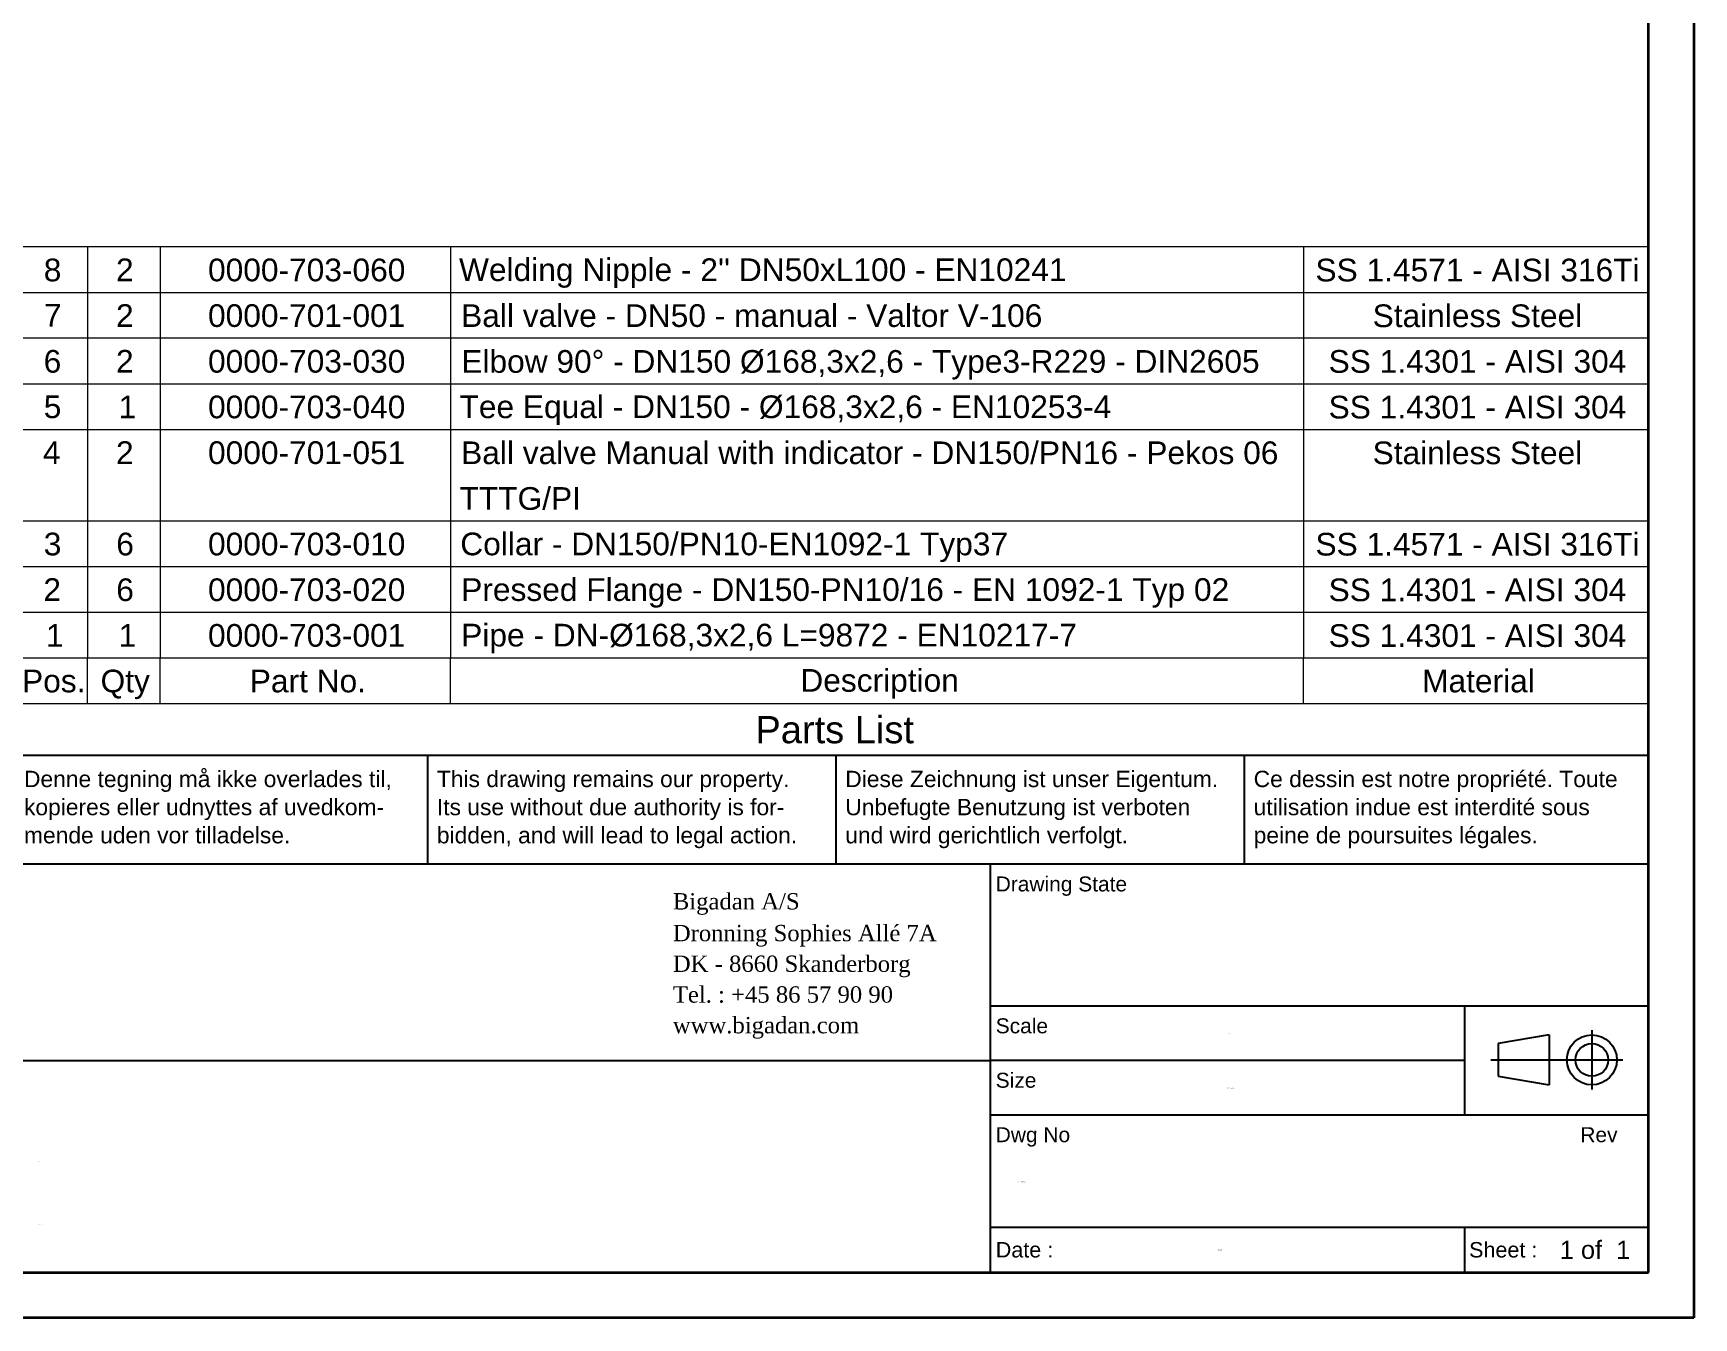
# Model space of a CAD drawing. Header units: millimetres. Extents: x 0 to 14700, y -3 to 10395.
# Drawn here: x 8296 to 14700, y 0 to 4956 of the extents above; entities that cross this region are included whole.
import ezdxf
from ezdxf.enums import TextEntityAlignment as Align

# ---------------------------------------------------------------- set-up
doc = ezdxf.new("R2018")
doc.units = ezdxf.units.MM
doc.header["$LTSCALE"] = 35
doc.layers.get('0').update_dxf_attribs({"lineweight": 18})
for name, color, linetype, lineweight in [('Border', 7, 'Continuous', 35), ('Symbol', 7, 'Continuous', 18), ('Title', 7, 'Continuous', 25)]:
    doc.layers.add(name, color=color, linetype=linetype, lineweight=lineweight)
doc.styles.add('Note Text', font='arial.ttf')
doc.styles.get("Standard").update_dxf_attribs({"font": 'arial.ttf'})
doc.styles.add('Text Style150', font='arial.ttf')
doc.styles.add('Text Style72', font='arial.ttf')
doc.styles.add('Text Style85', font='times.ttf')
doc.styles.add('Title', font='arial.ttf')
doc.styles.add('Title150', font='arial.ttf')
doc.styles.add('Title200', font='arial.ttf')

# ---------------------------------------------------------------- blocks, each defined once
blk = doc.blocks.new('Borders Bigadan Border')
at = {"layer": 'Border'}
for p, q in [((420, 297), (420, 0)), ((415, 5), (415, 292)), ((20, 5), (415, 5)), ((420, 0), (0, 0))]:
    blk.add_line(p, q, dxfattribs=at)
blk = doc.blocks.new('Title Blocks Title')
at = {"layer": 'Title'}
for p, q in [((205, 62), (25, 62)), ((70.5, 50), (70.5, 62)), ((115.5, 50), (115.5, 62)), ((160.5, 50), (160.5, 62)), ((205, 50), (25, 50)), ((132.5, 5), (132.5, 50)), ((205, 34.36), (132.5, 34.36)), ((184.74, 34.36), (184.74, 22.36)), ((25, 28.36), (132.5, 28.36)), ((184.74, 28.36), (132.5, 28.36)), ((132.5, 22.36), (205, 22.36)), ((132.5, 10), (205, 10)), ((184.74, 10), (184.74, 5))]:
    blk.add_line(p, q, dxfattribs=at)
at = {"layer": 'Title', "lineweight": 25}
for p, q in [((194.05, 31.19), (188.45, 30.23)), ((194.05, 31.19), (194.05, 25.67)), ((198.77, 31.7), (198.77, 25.16)), ((188.45, 30.23), (188.45, 26.63)), ((187.65, 28.43), (202.19, 28.43)), ((188.45, 26.63), (194.05, 25.67))]:
    blk.add_line(p, q, dxfattribs=at)
for radius in [2.76, 1.8]:
    blk.add_circle((198.77, 28.43), radius, dxfattribs=at)
at = {"layer": 'Title'}
for s, height, style, p in [('Denne tegning må ikke overlades til,', 1.8, 'Text Style72', (26, 58.5)), ('This drawing remains our property.', 1.8, 'Text Style72', (71.5, 58.5)), ('Diese Zeichnung ist unser Eigentum.', 1.8, 'Text Style72', (116.5, 58.5)), ('Ce dessin est notre propriété. Toute', 1.8, 'Text Style72', (161.5, 58.5)), ('kopieres eller udnyttes af uvedkom-', 1.8, 'Text Style72', (26, 55.4)), ('Its use without due authority is for-', 1.8, 'Text Style72', (71.5, 55.4)), ('Unbefugte Benutzung ist verboten', 1.8, 'Text Style72', (116.5, 55.4)), ('utilisation indue est interdité sous', 1.8, 'Text Style72', (161.5, 55.4)), ('mende uden vor tilladelse.', 1.8, 'Text Style72', (26, 52.3)), ('bidden, and will lead to legal action.', 1.8, 'Text Style72', (71.5, 52.3)), ('und wird gerichtlich verfolgt.', 1.8, 'Text Style72', (116.5, 52.3)), ('peine de poursuites légales.', 1.8, 'Text Style72', (161.5, 52.3)), ('Drawing State', 1.65, 'Title150', (133.08, 47)), ('Bigadan A/S', 1.8, 'Text Style85', (97.5, 45.01)), ('Dronning Sophies Allé 7A', 1.8, 'Text Style85', (97.5, 41.51)), ('DK - 8660 Skanderborg', 1.8, 'Text Style85', (97.5, 38.13)), ('Tel. : +45 86 57 90 90', 1.8, 'Text Style85', (97.5, 34.74)), ('www.bigadan.com', 1.8, 'Text Style85', (97.5, 31.36)), ('Scale', 1.65, 'Title150', (133.08, 31.36)), ('Size', 1.65, 'Title150', (133.08, 25.36)), ('Dwg No', 1.65, 'Title150', (133.08, 19.36)), ('Rev', 1.65, 'Title150', (197.5, 19.36))]:
    blk.add_text(s, height=height, dxfattribs=dict(at, style=style)).set_placement(p)
at = {"layer": 'Title', "style": 'Text Style150'}
for s, p in [('Date :', (133.08, 7.5)), ('Sheet :', (185.24, 7.5))]:
    blk.add_text(s, height=1.7, dxfattribs=at).set_placement(p, align=Align.MIDDLE_LEFT)
at = {"layer": 'Title', "style": 'Title200'}
blk.add_text('1 of  1', height=2, dxfattribs=at).set_placement((203, 7.5), align=Align.MIDDLE_RIGHT)
at = {"layer": 'Title', "color": 1, "true_color": 0xff0000, "insert": (169, 47.68), "char_height": 2.5, "width": 40, "attachment_point": 5, "style": 'Note Text'}
blk.add_mtext('\\fArial|b0|i0; ', dxfattribs=at)
at = {"layer": 'Title', "color": 1, "lineweight": 5, "true_color": 0xff0000, "flags": 253}
blk.add_attdef('STATUS', text='', height=6.2, dxfattribs=at).set_placement((169, 40.36), align=Align.MIDDLE_CENTER)
at = {"layer": 'Title', "lineweight": 30, "flags": 104}
for tag, height, p in [('Initial_View_Scale', 2.39, (158.62, 31.36)), ('Sheet_Size', 2.4, (158.62, 25.36)), ('REVISION_NUMBER', 3.5, (200, 15)), ('CREATION_DATE', 2, (157.5, 7.5))]:
    blk.add_attdef(tag, text='', height=height, dxfattribs=at).set_placement(p, align=Align.MIDDLE_CENTER)
for tag, p in [('PROJECT', (27.5, 24.3)), ('TITLE', (27.5, 17.3)), ('DESCRIPTION', (27.5, 10.3))]:
    blk.add_attdef(tag, text='', height=2.8, dxfattribs=at).set_placement(p, align=Align.TOP_LEFT)
blk.add_attdef('PART_NUMBER', text='', height=3.5, dxfattribs=at).set_placement((135.5, 15), align=Align.MIDDLE_LEFT)
blk = doc.blocks.new('Parts List')
at = {"layer": 'Symbol'}
for p, q in [((415, 118.04), (235, 118.04)), ((235, 118.04), (235, 72.72)), ((243, 118.04), (243, 72.72)), ((251, 118.04), (251, 72.72)), ((283, 118.04), (283, 72.72)), ((377, 118.04), (377, 72.72)), ((415, 118.04), (415, 72.72)), ((415, 113), (235, 113)), ((415, 107.97), (235, 107.97)), ((415, 102.93), (235, 102.93)), ((415, 97.9), (235, 97.9)), ((415, 87.82), (235, 87.82)), ((415, 82.79), (235, 82.79)), ((415, 77.75), (235, 77.75)), ((415, 72.72), (235, 72.72)), ((235, 67.68), (235, 72.72)), ((243, 67.68), (243, 72.72)), ((251, 67.68), (251, 72.72)), ((283, 67.68), (283, 72.72)), ((377, 67.68), (377, 72.72)), ((415, 67.68), (415, 72.72)), ((235, 62), (235, 67.68)), ((415, 67.68), (235, 67.68)), ((415, 62), (415, 67.68)), ((415, 62), (235, 62))]:
    blk.add_line(p, q, dxfattribs=at)
at = {"layer": 'Symbol', "color": 7, "attachment_point": 7}
for s, insert, char_height, style in [('8', (238.18, 114.22), 2.5, 'Note Text'), ('2', (246.14, 114.27), 2.5, 'Note Text'), ('0000-703-060', (256.28, 114.22), 2.5, 'Note Text'), ("Welding Nipple - 2'' DN50xL100 - EN10241", (283.94, 113.53), 2.5, 'Note Text'), ('SS 1.4571 - AISI 316Ti', (378.31, 114.21), 2.5, 'Note Text'), ('7', (238.2, 109.25), 2.5, 'Note Text'), ('2', (246.14, 109.23), 2.5, 'Note Text'), ('0000-701-001', (256.28, 109.19), 2.5, 'Note Text'), ('Ball valve - DN50 - manual - Valtor V-106', (284.17, 109.19), 2.5, 'Note Text'), ('Stainless Steel', (384.61, 109.17), 2.5, 'Note Text'), ('6', (238.17, 104.15), 2.5, 'Note Text'), ('2', (246.14, 104.19), 2.5, 'Note Text'), ('0000-703-030', (256.28, 104.15), 2.5, 'Note Text'), ('Elbow 90° - DN150 Ø168,3x2,6 - Type3-R229 - DIN2605', (284.19, 103.42), 2.5, 'Note Text'), ('SS 1.4301 - AISI 304', (379.76, 104.14), 2.5, 'Note Text'), ('5', (238.18, 99.14), 2.5, 'Note Text'), ('1', (246.43, 99.16), 2.5, 'Note Text'), ('0000-703-040', (256.28, 99.12), 2.5, 'Note Text'), ('Tee Equal - DN150 - Ø168,3x2,6 - EN10253-4', (283.99, 98.42), 2.5, 'Note Text'), ('SS 1.4301 - AISI 304', (379.76, 99.1), 2.5, 'Note Text'), ('4', (238.08, 94.13), 2.5, 'Note Text'), ('2', (246.14, 94.12), 2.5, 'Note Text'), ('0000-701-051', (256.28, 94.08), 2.5, 'Note Text'), ('Ball valve Manual with indicator - DN150/PN16 - Pekos 06 ', (284.17, 94.07), 2.5, 'Note Text'), ('Stainless Steel', (384.61, 94.06), 2.5, 'Note Text'), ('TTTG/PI', (283.99, 89.03), 2.5, 'Note Text'), ('3', (238.18, 84.01), 2.5, 'Note Text'), ('6', (246.17, 84.01), 2.5, 'Note Text'), ('0000-703-010', (256.28, 84.01), 2.5, 'Note Text'), ('Collar - DN150/PN10-EN1092-1 Typ37', (284.08, 83.3), 2.5, 'Note Text'), ('SS 1.4571 - AISI 316Ti', (378.31, 83.99), 2.5, 'Note Text'), ('2', (238.14, 79.02), 2.5, 'Note Text'), ('6', (246.17, 78.97), 2.5, 'Note Text'), ('0000-703-020', (256.28, 78.97), 2.5, 'Note Text'), ('Pressed Flange - DN150-PN10/16 - EN 1092-1 Typ 02', (284.18, 78.27), 2.5, 'Note Text'), ('SS 1.4301 - AISI 304', (379.76, 78.96), 2.5, 'Note Text'), ('1', (238.43, 73.98), 2.5, 'Note Text'), ('1', (246.43, 73.98), 2.5, 'Note Text'), ('0000-703-001', (256.28, 73.94), 2.5, 'Note Text'), ('Pipe - DN-Ø168,3x2,6 L=9872 - EN10217-7', (284.18, 73.25), 2.5, 'Note Text'), ('SS 1.4301 - AISI 304', (379.76, 73.92), 2.5, 'Note Text'), ('Pos.', (235.79, 68.91), 2.5, 'Note Text'), ('Qty', (244.44, 68.19), 2.5, 'Note Text'), ('Part No.', (260.88, 68.91), 2.5, 'Note Text'), ('Description', (321.55, 68.26), 2.5, 'Note Text'), ('Material', (390.06, 68.91), 2.5, 'Note Text'), ('Parts List', (316.6, 63.29), 3, 'Title')]:
    blk.add_mtext(s, dxfattribs=dict(at, insert=insert, char_height=char_height, style=style))

msp = doc.modelspace()

# ---------------------------------------------------------------- block references
at = {"xscale": 35, "yscale": 35, "zscale": 35}
msp.add_blockref('Borders Bigadan Border', (0, 0), dxfattribs=at)
ref = msp.add_blockref('Title Blocks Title', (7350, 0), dxfattribs=dict(xscale=35, yscale=35, zscale=35))
lines = msp.add_mtext('4003-02.1-BM017-02', dxfattribs={"layer": 'Title', "insert": (12092.5, 525), "char_height": 2.5, "attachment_point": 1})
ref.add_attrib('PART_NUMBER', '', (12092.5, 525), dxfattribs={"flags": 104}).embed_mtext(lines)
lines = msp.add_mtext('04-02-2025', dxfattribs={"layer": 'Title', "insert": (12862.5, 262.5), "char_height": 2.5, "attachment_point": 1})
ref.add_attrib('CREATION_DATE', '', (12862.5, 262.5), dxfattribs={"flags": 104}).embed_mtext(lines)
lines = msp.add_mtext('Area ', dxfattribs={"layer": 'Title', "insert": (8312.5, 605.5), "char_height": 2.5, "attachment_point": 1})
ref.add_attrib('TITLE', '', (8312.5, 605.5), dxfattribs={"flags": 104}).embed_mtext(lines)
lines = msp.add_mtext('Bypass Line', dxfattribs={"layer": 'Title', "insert": (8312.5, 360.5), "char_height": 2.5, "attachment_point": 1})
ref.add_attrib('DESCRIPTION', '', (8312.5, 360.5), dxfattribs={"flags": 104}).embed_mtext(lines)
lines = msp.add_mtext('A3 (297x420 mm)', dxfattribs={"layer": 'Title', "insert": (12901.7, 887.6), "char_height": 2.5, "attachment_point": 1})
ref.add_attrib('Sheet_Size', '', (12901.7, 887.6), dxfattribs={"flags": 104}).embed_mtext(lines)
lines = msp.add_mtext('1 : 35', dxfattribs={"layer": 'Title', "insert": (12901.7, 1097.6), "char_height": 2.5, "attachment_point": 1})
ref.add_attrib('Initial_View_Scale', '', (12901.7, 1097.6), dxfattribs={"flags": 104}).embed_mtext(lines)
lines = msp.add_mtext('-', dxfattribs={"layer": 'Title', "insert": (14350, 525), "char_height": 2.5, "attachment_point": 1})
ref.add_attrib('REVISION_NUMBER', '', (14350, 525), dxfattribs={"flags": 104}).embed_mtext(lines)
at = {"layer": 'Symbol', "xscale": 35, "yscale": 35, "zscale": 35}
msp.add_blockref('Parts List', (0, 0), dxfattribs=at)

doc.saveas('drawing.dxf')
